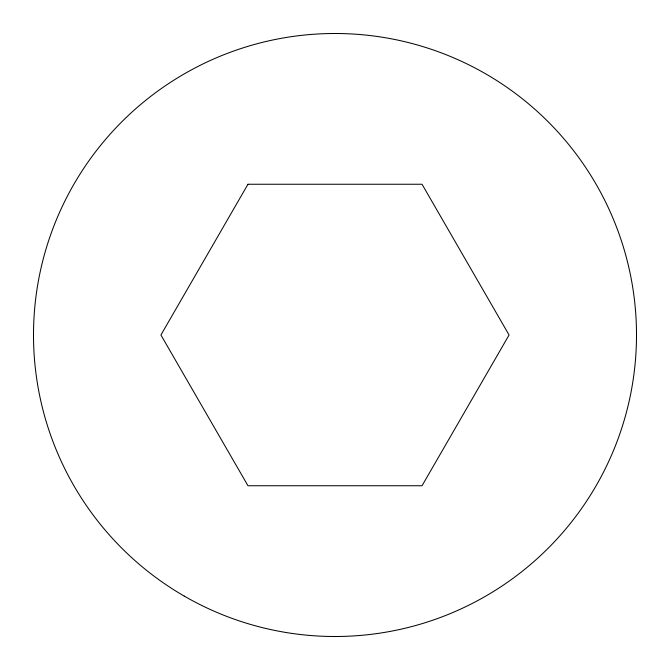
<?xml version="1.0" encoding="UTF-8"?>
<svg xmlns="http://www.w3.org/2000/svg" width="670" height="670" viewBox="0 0 670 670"><rect width="100%" height="100%" fill="white"/><g stroke="black" fill="none" stroke-linecap="round" stroke-linejoin="round"><path stroke-width="1" d="M247.967 184.25L160.926 335L247.967 485.75L422.033 485.75L509.074 335L422.033 184.25L247.967 184.25M184.25 596.107A301.5 301.5 0 0 0 636.5 335A301.5 301.5 0 0 0 184.25 73.893A301.5 301.5 0 0 0 184.25 596.107"/></g></svg>
